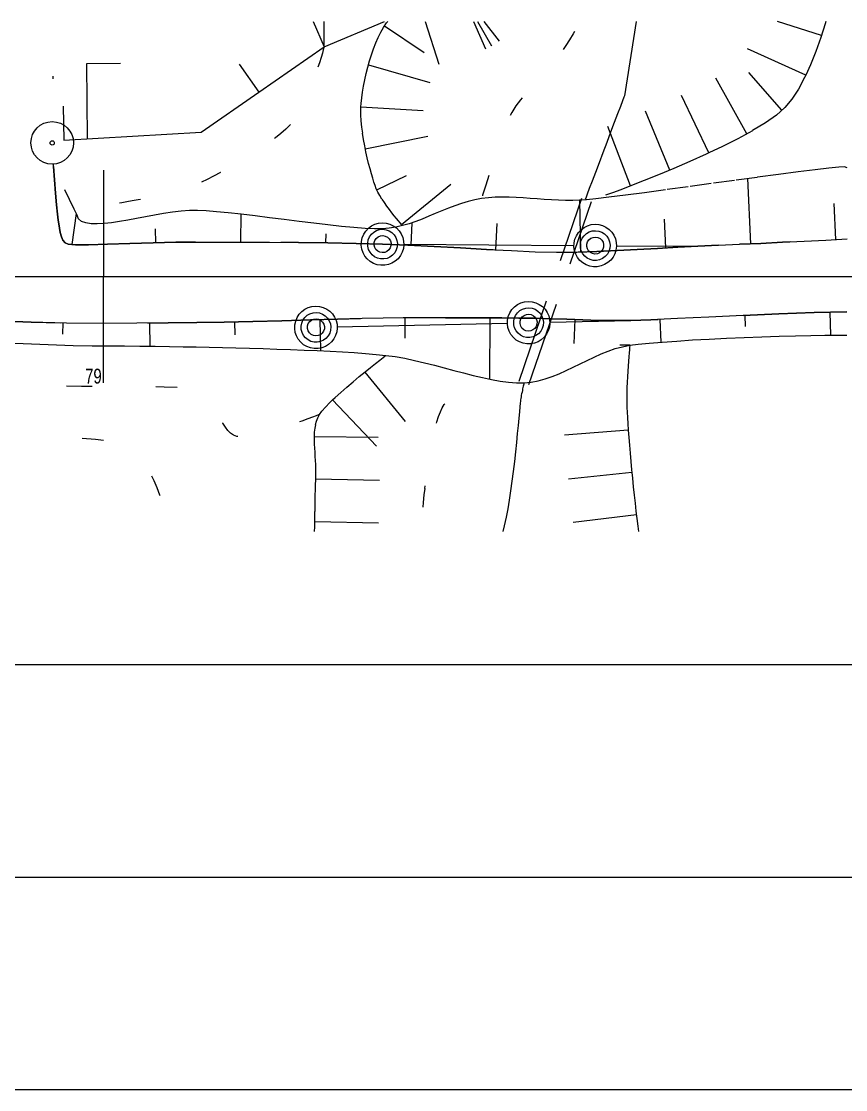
# Model space of a CAD drawing. Extents: x 2172 to 5772, y -842 to -248.
# Drawn here: x 4134.66 to 4154.04, y -644.04 to -618.92 of the extents above; entities that cross this region are included whole.
import ezdxf

# ---------------------------------------------------------------- set-up
doc = ezdxf.new("R2010")
doc.units = 0
doc.header["$MEASUREMENT"] = 0
doc.linetypes.add('CONTI', pattern=[0])
doc.linetypes.add('STROT', pattern=[1.7, 0.5, -1.2])
doc.layers.get('0').update_dxf_attribs({"linetype": 'CONTINUOUS'})
for name, color, linetype in [('DEFAULT', 7, 'CONTI'), ('OTKOSDEFAULT', 32, 'CONTI'), ('SIT_LDEFAULT', 7, 'CONTI'), ('USLZNDEFAULT', 7, 'CONTI')]:
    doc.layers.add(name, color=color, linetype=linetype)
doc.styles.add('SHRFT', font='TXT', dxfattribs={"width": 8.75})

# ---------------------------------------------------------------- blocks, each defined once
blk = doc.blocks.new('BL_26')
at = {"color": 0}
for radius in [2.5, 0.25]:
    blk.add_circle((0, 0), radius, dxfattribs=at)

msp = doc.modelspace()

# ---------------------------------------------------------------- linework, layer by layer
at = {"linetype": 'Continuous'}
for p, q in [((3396.596, -634.043), (4356.596, -634.043)), ((3396.596, -639.043), (4356.596, -639.043)), ((3396.596, -644.043), (4356.596, -644.043))]:
    msp.add_line(p, q, dxfattribs=at)
at = {"layer": 'DEFAULT', "color": 12, "linetype": 'CONTI'}
for p, q in [((4136.594, -627.421), (4136.597, -622.421)), ((4123.997, -624.921), (4136.006, -624.921)), ((4136.006, -624.921), (4172.176, -624.92))]:
    msp.add_line(p, q, dxfattribs=at)
at = {"layer": 'OTKOSDEFAULT', "color": 32}
for p, q in [((4135.415, -622.332, 39.153), (4135.438, -622.648, 39.131)), ((4135.438, -622.648, 39.131), (4135.463, -622.959, 39.108)), ((4151.813, -624.152), (4151.74, -622.618)), ((4135.463, -622.959, 39.108), (4135.488, -623.236, 39.088)), ((4135.488, -623.236, 39.088), (4135.51, -623.457, 39.072)), ((4147.815, -624.342), (4147.792, -623.129)), ((4153.811, -624.05), (4153.765, -623.208)), ((4135.51, -623.457, 39.072), (4135.526, -623.593, 39.062)), ((4135.85, -624.168), (4135.954, -623.438)), ((4139.821, -624.114), (4139.824, -623.459)), ((4135.526, -623.593, 39.062), (4135.539, -623.686, 39.044)), ((4135.539, -623.686, 39.044), (4135.553, -623.788, 39.025)), ((4143.821, -624.184), (4143.845, -623.657)), ((4145.816, -624.294), (4145.848, -623.674)), ((4149.814, -624.25), (4149.777, -623.571)), ((4135.553, -623.788, 39.025), (4135.573, -623.89, 39.006)), ((4135.573, -623.89, 39.006), (4135.6, -623.986, 38.988)), ((4135.6, -623.986, 38.988), (4135.638, -624.07, 38.972)), ((4137.821, -624.128), (4137.812, -623.8)), ((4141.821, -624.131), (4141.824, -623.917)), ((4135.638, -624.07, 38.972), (4135.688, -624.129, 38.958)), ((4135.688, -624.129, 38.958), (4135.757, -624.162, 38.944)), ((4135.757, -624.162, 38.944), (4135.932, -624.174, 38.94)), ((4135.932, -624.174, 38.94), (4136.235, -624.173, 38.934)), ((4136.235, -624.173, 38.934), (4136.684, -624.16, 38.926)), ((4136.684, -624.16, 38.926), (4137.206, -624.143, 38.916)), ((4137.206, -624.143, 38.916), (4137.757, -624.128, 38.906)), ((4137.757, -624.128, 38.906), (4138.293, -624.115, 38.896)), ((4138.293, -624.115, 38.896), (4138.771, -624.11, 38.887)), ((4138.771, -624.11, 38.887), (4139.261, -624.111, 38.875)), ((4139.261, -624.111, 38.875), (4139.844, -624.113, 38.861)), ((4139.844, -624.113, 38.861), (4140.492, -624.117, 38.845)), ((4140.492, -624.117, 38.845), (4141.175, -624.123, 38.828)), ((4141.175, -624.123, 38.828), (4141.863, -624.133, 38.812)), ((4141.863, -624.133, 38.812), (4142.533, -624.145, 38.796)), ((4142.533, -624.145, 38.796), (4143.151, -624.16, 38.781)), ((4143.151, -624.16, 38.781), (4143.749, -624.181, 38.783)), ((4143.749, -624.181, 38.783), (4144.366, -624.213, 38.786)), ((4144.366, -624.213, 38.786), (4144.986, -624.247, 38.788)), ((4144.986, -624.247, 38.788), (4145.595, -624.283, 38.791)), ((4149.14, -624.288, 38.858), (4149.616, -624.261, 38.873)), ((4149.616, -624.261, 38.873), (4150.09, -624.235, 38.888)), ((4150.09, -624.235, 38.888), (4150.566, -624.211, 38.903)), ((4150.566, -624.211, 38.903), (4151.047, -624.188, 38.932)), ((4151.047, -624.188, 38.932), (4151.541, -624.164, 38.961)), ((4151.541, -624.164, 38.961), (4152.043, -624.141, 38.99)), ((4152.043, -624.141, 38.99), (4152.551, -624.116, 39.02)), ((4152.551, -624.116, 39.02), (4153.06, -624.088, 39.05)), ((4153.06, -624.088, 39.05), (4153.57, -624.063, 39.08)), ((4153.57, -624.063, 39.08), (4154.075, -624.036, 39.11)), ((4145.595, -624.283, 38.791), (4146.185, -624.313, 38.793)), ((4146.185, -624.313, 38.793), (4146.738, -624.337, 38.795)), ((4146.738, -624.337, 38.795), (4147.242, -624.348, 38.797)), ((4147.242, -624.348, 38.797), (4147.717, -624.345, 38.812)), ((4147.717, -624.345, 38.812), (4148.192, -624.333, 38.828)), ((4148.192, -624.333, 38.828), (4148.666, -624.313, 38.843)), ((4148.666, -624.313, 38.843), (4149.14, -624.288, 38.858)), ((4153.295, -625.767, 39.017), (4152.47, -625.799, 38.979)), ((4154.063, -625.748, 39.052), (4153.295, -625.767, 39.017)), ((4153.665, -625.757), (4153.679, -626.3)), ((4134.887, -625.992, 38.958), (4134.06, -625.964, 38.986)), ((4135.721, -626.018, 38.93), (4134.887, -625.992, 38.958)), ((4135.633, -626.014), (4135.623, -626.274)), ((4136.584, -626.024, 38.902), (4135.721, -626.018, 38.93)), ((4137.374, -626.018, 38.876), (4136.584, -626.024, 38.902)), ((4138.112, -626.013, 38.851), (4137.374, -626.018, 38.876)), ((4137.674, -626.016), (4137.679, -626.558)), ((4138.781, -626.005, 38.828), (4138.112, -626.013, 38.851)), ((4139.429, -625.993, 38.819), (4138.781, -626.005, 38.828)), ((4140.105, -625.977, 38.809), (4139.429, -625.993, 38.819)), ((4139.673, -625.988), (4139.678, -626.293)), ((4140.787, -625.96, 38.799), (4140.105, -625.977, 38.809)), ((4141.455, -625.941, 38.79), (4140.787, -625.96, 38.799)), ((4142.089, -625.925, 38.78), (4141.455, -625.941, 38.79)), ((4141.673, -625.936), (4141.693, -626.667)), ((4142.668, -625.91, 38.772), (4142.089, -625.925, 38.78)), ((4143.168, -625.9, 38.765), (4142.668, -625.91, 38.772)), ((4143.633, -625.895, 38.766), (4143.168, -625.9, 38.765)), ((4144.11, -625.892, 38.767), (4143.633, -625.895, 38.766)), ((4143.674, -625.895), (4143.677, -626.37)), ((4144.592, -625.891, 38.768), (4144.11, -625.892, 38.767)), ((4145.068, -625.89, 38.769), (4144.592, -625.891, 38.768)), ((4145.526, -625.892, 38.771), (4145.068, -625.89, 38.769)), ((4145.958, -625.893, 38.772), (4145.526, -625.892, 38.771)), ((4145.673, -625.893), (4145.666, -627.335)), ((4146.355, -625.897, 38.773), (4145.958, -625.893, 38.772)), ((4146.731, -625.903, 38.779), (4146.355, -625.897, 38.773)), ((4147.107, -625.915, 38.786), (4146.731, -625.903, 38.779)), ((4147.484, -625.928, 38.793), (4147.107, -625.915, 38.786)), ((4147.86, -625.941, 38.799), (4147.484, -625.928, 38.793)), ((4147.671, -625.935), (4147.652, -626.495)), ((4148.236, -625.952, 38.806), (4147.86, -625.941, 38.799)), ((4148.611, -625.957, 38.813), (4148.236, -625.952, 38.806)), ((4148.988, -625.954, 38.82), (4148.611, -625.957, 38.813)), ((4149.456, -625.939, 38.841), (4148.988, -625.954, 38.82)), ((4150.083, -625.911, 38.87), (4149.456, -625.939, 38.841)), ((4149.67, -625.93), (4149.692, -626.464)), ((4150.82, -625.876, 38.904), (4150.083, -625.911, 38.87)), ((4151.631, -625.837, 38.941), (4150.82, -625.876, 38.904)), ((4152.47, -625.799, 38.979), (4151.631, -625.837, 38.941)), ((4151.666, -625.835), (4151.678, -626.093))]:
    msp.add_line(p, q, dxfattribs=at)
at = {"layer": 'OTKOSDEFAULT', "color": 32, "linetype": 'STROT'}
for p, q in [((4135.904, -623.336, 38.982), (4135.415, -622.332, 39.153)), ((4152.923, -622.462, 38.671), (4152.463, -622.522, 38.624)), ((4153.323, -622.412, 38.713), (4152.923, -622.462, 38.671)), ((4153.647, -622.373, 38.747), (4153.323, -622.412, 38.713)), ((4153.882, -622.352, 38.771), (4153.647, -622.373, 38.747)), ((4154.011, -622.345, 38.784), (4153.882, -622.352, 38.771)), ((4154.076, -622.362, 38.798), (4154.011, -622.345, 38.784)), ((4150.879, -622.736, 38.459), (4150.334, -622.811, 38.402)), ((4151.427, -622.661, 38.516), (4150.879, -622.736, 38.459)), ((4151.959, -622.589, 38.571), (4151.427, -622.661, 38.516)), ((4152.463, -622.522, 38.624), (4151.959, -622.589, 38.571)), ((4148.861, -623.01, 38.249), (4148.473, -623.059, 38.209)), ((4149.31, -622.95, 38.295), (4148.861, -623.01, 38.249)), ((4149.805, -622.883, 38.347), (4149.31, -622.95, 38.295)), ((4150.334, -622.811, 38.402), (4149.805, -622.883, 38.347)), ((4144.853, -623.257, 38.309), (4144.699, -623.315, 38.345)), ((4145.008, -623.203, 38.273), (4144.853, -623.257, 38.309)), ((4145.165, -623.155, 38.238), (4145.008, -623.203, 38.273)), ((4145.321, -623.116, 38.202), (4145.165, -623.155, 38.238)), ((4145.479, -623.088, 38.167), (4145.321, -623.116, 38.202)), ((4145.639, -623.069, 38.167), (4145.479, -623.088, 38.167)), ((4145.8, -623.058, 38.166), (4145.639, -623.069, 38.167)), ((4145.963, -623.055, 38.165), (4145.8, -623.058, 38.166)), ((4146.126, -623.056, 38.164), (4145.963, -623.055, 38.165)), ((4146.291, -623.062, 38.163), (4146.126, -623.056, 38.164)), ((4146.456, -623.071, 38.162), (4146.291, -623.062, 38.163)), ((4146.623, -623.083, 38.161), (4146.456, -623.071, 38.162)), ((4146.789, -623.094, 38.16), (4146.623, -623.083, 38.161)), ((4146.954, -623.107, 38.16), (4146.789, -623.094, 38.16)), ((4147.122, -623.117, 38.159), (4146.954, -623.107, 38.16)), ((4147.288, -623.127, 38.158), (4147.122, -623.117, 38.159)), ((4147.455, -623.133, 38.157), (4147.288, -623.127, 38.158)), ((4147.621, -623.134, 38.156), (4147.455, -623.133, 38.157)), ((4147.785, -623.129, 38.155), (4147.621, -623.134, 38.156)), ((4147.949, -623.119, 38.154), (4147.785, -623.129, 38.155)), ((4148.165, -623.096, 38.177), (4147.949, -623.119, 38.154)), ((4148.473, -623.059, 38.209), (4148.165, -623.096, 38.177)), ((4135.966, -623.462, 38.965), (4135.904, -623.336, 38.982)), ((4136.006, -623.561, 38.951), (4135.966, -623.462, 38.965)), ((4137.578, -623.516, 38.893), (4137.369, -623.554, 38.899)), ((4137.79, -623.475, 38.886), (4137.578, -623.516, 38.893)), ((4138.001, -623.44, 38.88), (4137.79, -623.475, 38.886)), ((4138.21, -623.408, 38.874), (4138.001, -623.44, 38.88)), ((4138.414, -623.384, 38.867), (4138.21, -623.408, 38.874)), ((4138.612, -623.37, 38.861), (4138.414, -623.384, 38.867)), ((4138.798, -623.368, 38.856), (4138.612, -623.37, 38.861)), ((4139.002, -623.377, 38.848), (4138.798, -623.368, 38.856)), ((4139.246, -623.398, 38.84), (4139.002, -623.377, 38.848)), ((4139.523, -623.425, 38.83), (4139.246, -623.398, 38.84)), ((4139.827, -623.459, 38.819), (4139.523, -623.425, 38.83)), ((4140.153, -623.498, 38.807), (4139.827, -623.459, 38.819)), ((4140.493, -623.539, 38.795), (4140.153, -623.498, 38.807)), ((4144.238, -623.505, 38.453), (4144.083, -623.569, 38.489)), ((4144.391, -623.442, 38.417), (4144.238, -623.505, 38.453)), ((4144.545, -623.379, 38.381), (4144.391, -623.442, 38.417)), ((4144.699, -623.315, 38.345), (4144.545, -623.379, 38.381)), ((4136.074, -623.626, 38.938), (4136.006, -623.561, 38.951)), ((4136.175, -623.662, 38.935), (4136.074, -623.626, 38.938)), ((4136.301, -623.68, 38.931), (4136.175, -623.662, 38.935)), ((4136.444, -623.685, 38.927), (4136.301, -623.68, 38.931)), ((4136.605, -623.676, 38.922), (4136.444, -623.685, 38.927)), ((4136.781, -623.656, 38.917), (4136.605, -623.676, 38.922)), ((4136.968, -623.628, 38.911), (4136.781, -623.656, 38.917)), ((4137.165, -623.594, 38.905), (4136.968, -623.628, 38.911)), ((4137.369, -623.554, 38.899), (4137.165, -623.594, 38.905)), ((4140.841, -623.583, 38.782), (4140.493, -623.539, 38.795)), ((4141.189, -623.627, 38.769), (4140.841, -623.583, 38.782)), ((4141.535, -623.67, 38.757), (4141.189, -623.627, 38.769)), ((4141.868, -623.708, 38.745), (4141.535, -623.67, 38.757)), ((4142.185, -623.742, 38.733), (4141.868, -623.708, 38.745)), ((4142.476, -623.771, 38.723), (4142.185, -623.742, 38.733)), ((4143.464, -623.761, 38.629), (4143.307, -623.788, 38.664)), ((4143.62, -623.724, 38.595), (4143.464, -623.761, 38.629)), ((4143.776, -623.679, 38.56), (4143.62, -623.724, 38.595)), ((4143.93, -623.627, 38.524), (4143.776, -623.679, 38.56)), ((4144.083, -623.569, 38.489), (4143.93, -623.627, 38.524)), ((4142.74, -623.791, 38.713), (4142.476, -623.771, 38.723)), ((4142.965, -623.801, 38.705), (4142.74, -623.791, 38.713)), ((4143.148, -623.801, 38.699), (4142.965, -623.801, 38.705)), ((4143.307, -623.788, 38.664), (4143.148, -623.801, 38.699)), ((4134.309, -626.488, 38.849), (4134.702, -626.5, 38.834)), ((4134.702, -626.5, 38.834), (4135.094, -626.512, 38.819)), ((4135.094, -626.512, 38.819), (4135.487, -626.529, 38.804)), ((4135.487, -626.529, 38.804), (4135.878, -626.543, 38.789)), ((4148.962, -626.537, 38.693), (4149.164, -626.512, 38.703)), ((4149.164, -626.512, 38.703), (4149.421, -626.486, 38.715)), ((4149.421, -626.486, 38.715), (4149.723, -626.462, 38.729)), ((4149.723, -626.462, 38.729), (4150.066, -626.438, 38.745)), ((4150.066, -626.438, 38.745), (4150.438, -626.414, 38.763)), ((4150.438, -626.414, 38.763), (4150.832, -626.392, 38.781)), ((4150.832, -626.392, 38.781), (4151.239, -626.373, 38.8)), ((4151.239, -626.373, 38.8), (4151.655, -626.354, 38.82)), ((4151.655, -626.354, 38.82), (4152.069, -626.337, 38.839)), ((4152.069, -626.337, 38.839), (4152.474, -626.324, 38.858)), ((4152.474, -626.324, 38.858), (4152.859, -626.313, 38.876)), ((4152.859, -626.313, 38.876), (4153.22, -626.306, 38.893)), ((4153.22, -626.306, 38.893), (4153.547, -626.302, 38.909)), ((4153.547, -626.302, 38.909), (4153.831, -626.3, 38.922)), ((4153.831, -626.3, 38.922), (4154.069, -626.303, 38.933)), ((4135.878, -626.543, 38.789), (4136.327, -626.548, 38.774)), ((4136.327, -626.548, 38.774), (4136.711, -626.55, 38.76)), ((4136.711, -626.55, 38.76), (4137.084, -626.553, 38.745)), ((4137.084, -626.553, 38.745), (4137.448, -626.556, 38.731)), ((4137.448, -626.556, 38.731), (4137.802, -626.56, 38.718)), ((4137.802, -626.56, 38.718), (4138.141, -626.565, 38.705)), ((4138.141, -626.565, 38.705), (4138.466, -626.571, 38.693)), ((4138.466, -626.571, 38.693), (4138.772, -626.577, 38.681)), ((4138.772, -626.577, 38.681), (4139.074, -626.584, 38.666)), ((4139.074, -626.584, 38.666), (4139.385, -626.591, 38.651)), ((4139.385, -626.591, 38.651), (4139.703, -626.598, 38.635)), ((4139.703, -626.598, 38.635), (4140.022, -626.607, 38.619)), ((4140.022, -626.607, 38.619), (4140.345, -626.617, 38.603)), ((4140.345, -626.617, 38.603), (4140.668, -626.628, 38.588)), ((4140.668, -626.628, 38.588), (4140.988, -626.638, 38.572)), ((4140.988, -626.638, 38.572), (4141.305, -626.65, 38.556)), ((4141.305, -626.65, 38.556), (4141.615, -626.664, 38.541)), ((4141.615, -626.664, 38.541), (4141.916, -626.679, 38.526)), ((4141.916, -626.679, 38.526), (4142.208, -626.694, 38.512)), ((4142.208, -626.694, 38.512), (4142.487, -626.712, 38.498)), ((4142.487, -626.712, 38.498), (4142.751, -626.732, 38.485)), ((4142.751, -626.732, 38.485), (4143, -626.753, 38.473)), ((4143, -626.753, 38.473), (4143.228, -626.776, 38.461)), ((4143.228, -626.776, 38.461), (4143.45, -626.805, 38.427)), ((4148.123, -626.815, 38.445), (4148.289, -626.742, 38.496)), ((4148.289, -626.742, 38.496), (4148.453, -626.675, 38.546)), ((4148.453, -626.675, 38.546), (4148.621, -626.616, 38.595)), ((4148.621, -626.616, 38.595), (4148.791, -626.571, 38.645)), ((4148.791, -626.571, 38.645), (4148.962, -626.537, 38.693)), ((4143.45, -626.805, 38.427), (4143.676, -626.845, 38.392)), ((4143.676, -626.845, 38.392), (4143.904, -626.894, 38.356)), ((4143.904, -626.894, 38.356), (4144.136, -626.948, 38.32)), ((4144.136, -626.948, 38.32), (4144.369, -627.006, 38.283)), ((4144.369, -627.006, 38.283), (4144.599, -627.066, 38.246)), ((4147.633, -627.055, 38.293), (4147.794, -626.975, 38.344)), ((4147.794, -626.975, 38.344), (4147.959, -626.895, 38.395)), ((4147.959, -626.895, 38.395), (4148.123, -626.815, 38.445)), ((4144.599, -627.066, 38.246), (4144.83, -627.128, 38.21)), ((4144.83, -627.128, 38.21), (4145.057, -627.189, 38.174)), ((4145.057, -627.189, 38.174), (4145.281, -627.246, 38.138)), ((4145.281, -627.246, 38.138), (4145.499, -627.298, 38.104)), ((4146.977, -627.33, 38.096), (4147.142, -627.273, 38.144)), ((4147.142, -627.273, 38.144), (4147.306, -627.207, 38.193)), ((4147.306, -627.207, 38.193), (4147.47, -627.133, 38.243)), ((4147.47, -627.133, 38.243), (4147.633, -627.055, 38.293)), ((4145.499, -627.298, 38.104), (4145.712, -627.344, 38.071)), ((4145.712, -627.344, 38.071), (4145.917, -627.381, 38.039)), ((4145.917, -627.381, 38.039), (4146.113, -627.409, 38.009)), ((4146.113, -627.409, 38.009), (4146.3, -627.423, 37.98)), ((4146.3, -627.423, 37.98), (4146.476, -627.424, 37.953)), ((4146.476, -627.424, 37.953), (4146.644, -627.408, 38.001)), ((4146.644, -627.408, 38.001), (4146.811, -627.376, 38.048)), ((4146.811, -627.376, 38.048), (4146.977, -627.33, 38.096))]:
    msp.add_line(p, q, dxfattribs=at)
at = {"layer": 'SIT_LDEFAULT', "color": 7}
for p, q in [((4141.522, -618.921), (4141.777, -619.522)), ((4141.777, -619.522), (4143.195, -618.921)), ((4141.779, -619.524), (4141.779, -618.921)), ((4143.177, -619.062), (4143.245, -618.959)), ((4143.245, -618.959), (4143.276, -618.921)), ((4144.155, -618.921), (4144.474, -619.924)), ((4145.291, -618.921), (4145.574, -619.568)), ((4145.386, -618.921), (4145.714, -619.495)), ((4145.536, -618.921), (4145.894, -619.384)), ((4149.116, -618.921), (4148.837, -620.671)), ((4153.468, -619.257), (4152.436, -618.921)), ((4153.559, -618.976), (4153.453, -619.302)), ((4153.575, -618.921), (4153.559, -618.976)), ((4143.05, -619.299), (4143.112, -619.176)), ((4143.112, -619.176), (4143.177, -619.062)), ((4143.2, -619.024), (4144.133, -619.65)), ((4147.629, -619.215), (4147.544, -619.354)), ((4147.666, -619.157), (4147.629, -619.215)), ((4142.939, -619.565), (4142.993, -619.428)), ((4142.993, -619.428), (4143.05, -619.299)), ((4147.459, -619.488), (4147.401, -619.582)), ((4147.544, -619.354), (4147.459, -619.488)), ((4153.453, -619.302), (4153.336, -619.627)), ((4140.241, -620.587), (4141.777, -619.522)), ((4141.736, -619.667), (4141.705, -619.772)), ((4141.758, -619.59), (4141.736, -619.667)), ((4141.773, -619.539), (4141.758, -619.59)), ((4141.777, -619.522), (4141.773, -619.539)), ((4142.844, -619.853), (4142.89, -619.707)), ((4142.89, -619.707), (4142.939, -619.565)), ((4153.099, -620.186), (4151.733, -619.565)), ((4153.337, -619.629), (4153.211, -619.946)), ((4136.992, -619.91), (4136.193, -619.916)), ((4136.193, -619.916), (4136.206, -621.672)), ((4139.784, -619.931), (4140.241, -620.587)), ((4141.665, -619.895), (4141.632, -620.002)), ((4141.705, -619.772), (4141.665, -619.895)), ((4142.765, -620.15), (4142.802, -620.001)), ((4142.802, -620.001), (4142.844, -619.853)), ((4142.817, -619.945), (4144.259, -620.357)), ((4153.21, -619.944), (4153.101, -620.185)), ((4135.405, -620.271), (4135.408, -620.211)), ((4142.733, -620.297), (4142.765, -620.15)), ((4151.714, -621.566), (4150.986, -620.253)), ((4152.542, -621.009), (4151.764, -620.123)), ((4153.074, -620.243), (4152.929, -620.515)), ((4153.099, -620.186), (4153.074, -620.243)), ((4135.403, -620.275), (4135.403, -620.27)), ((4142.682, -620.583), (4142.704, -620.442)), ((4142.704, -620.442), (4142.733, -620.297)), ((4138.889, -621.525), (4140.241, -620.587)), ((4142.649, -620.85), (4142.662, -620.72)), ((4142.662, -620.72), (4142.682, -620.583)), ((4146.437, -620.722), (4146.396, -620.768)), ((4148.826, -620.701), (4148.792, -620.79)), ((4148.837, -620.671), (4148.826, -620.701)), ((4150.822, -622.016), (4150.18, -620.661)), ((4152.773, -620.754), (4152.609, -620.949)), ((4152.929, -620.515), (4152.773, -620.754)), ((4135.642, -620.914), (4135.661, -621.713)), ((4142.642, -620.98), (4142.644, -620.926)), ((4142.643, -621.118), (4142.642, -620.98)), ((4142.644, -620.929), (4142.649, -620.85)), ((4142.644, -620.929), (4144.106, -621.015)), ((4146.234, -620.983), (4146.189, -621.061)), ((4146.284, -620.909), (4146.234, -620.983)), ((4146.338, -620.836), (4146.284, -620.909)), ((4146.396, -620.768), (4146.34, -620.837)), ((4148.742, -620.925), (4148.677, -621.098)), ((4148.792, -620.79), (4148.742, -620.925)), ((4152.609, -620.949), (4152.409, -621.124)), ((4142.65, -621.259), (4142.643, -621.118)), ((4146.189, -621.061), (4146.153, -621.131)), ((4148.677, -621.098), (4148.598, -621.302)), ((4149.908, -622.417), (4149.332, -621.032)), ((4152.409, -621.124), (4152.152, -621.306)), ((4140.875, -621.456), (4140.761, -621.556)), ((4140.972, -621.359), (4140.875, -621.456)), ((4140.985, -621.346), (4140.973, -621.36)), ((4142.663, -621.406), (4142.65, -621.259)), ((4142.685, -621.553), (4142.666, -621.406)), ((4148.98, -622.791), (4148.445, -621.39)), ((4148.598, -621.302), (4148.513, -621.528)), ((4151.847, -621.492), (4151.507, -621.68)), ((4152.152, -621.306), (4151.845, -621.49)), ((4135.661, -621.713), (4138.889, -621.525)), ((4140.634, -621.663), (4140.612, -621.677)), ((4140.761, -621.556), (4140.633, -621.661)), ((4142.705, -621.702), (4142.682, -621.553)), ((4142.732, -621.848), (4142.705, -621.702)), ((4142.745, -621.922), (4144.216, -621.622)), ((4148.513, -621.528), (4148.424, -621.766)), ((4151.507, -621.68), (4151.142, -621.864)), ((4142.761, -621.992), (4142.732, -621.848)), ((4142.792, -622.131), (4142.761, -621.992)), ((4148.33, -622.01), (4148.241, -622.248)), ((4148.424, -621.766), (4148.33, -622.01)), ((4151.142, -621.864), (4150.822, -622.016)), ((4142.824, -622.265), (4142.792, -622.131)), ((4148.241, -622.248), (4148.156, -622.474)), ((4150.378, -622.218), (4149.997, -622.381)), ((4150.762, -622.044), (4150.378, -622.218)), ((4150.822, -622.016), (4150.762, -622.044)), ((4135.415, -622.332), (4135.412, -622.277)), ((4135.438, -622.648), (4135.415, -622.332)), ((4139.338, -622.475), (4139.176, -622.558)), ((4139.342, -622.471), (4139.337, -622.473)), ((4142.856, -622.391), (4142.824, -622.265)), ((4142.889, -622.507), (4142.856, -622.391)), ((4142.921, -622.612), (4142.889, -622.507)), ((4148.156, -622.474), (4148.077, -622.678)), ((4149.997, -622.381), (4149.635, -622.532)), ((4135.463, -622.959), (4135.438, -622.648)), ((4139.026, -622.636), (4138.897, -622.7)), ((4139.177, -622.559), (4139.027, -622.638)), ((4142.949, -622.705), (4142.921, -622.612)), ((4142.974, -622.783), (4142.949, -622.705)), ((4143.016, -622.882), (4143.716, -622.544)), ((4143.593, -623.695), (4144.756, -622.748)), ((4145.616, -622.651), (4145.569, -622.793)), ((4145.648, -622.545), (4145.615, -622.65)), ((4148.077, -622.678), (4148.012, -622.851)), ((4149.3, -622.665), (4149, -622.782)), ((4149.635, -622.532), (4149.301, -622.667)), ((4135.488, -623.236), (4135.463, -622.959)), ((4143.003, -622.857), (4142.974, -622.783)), ((4143.041, -622.934), (4143.003, -622.857)), ((4143.087, -623.016), (4143.041, -622.934)), ((4145.504, -623.008), (4145.5, -623.022)), ((4145.532, -622.916), (4145.504, -623.008)), ((4145.57, -622.794), (4145.532, -622.916)), ((4147.962, -622.986), (4147.928, -623.075)), ((4148.012, -622.851), (4147.962, -622.986)), ((4148.438, -622.995), (4148.394, -623.01)), ((4148.56, -622.95), (4148.438, -622.995)), ((4148.752, -622.879), (4148.56, -622.95)), ((4149.002, -622.784), (4148.752, -622.879)), ((4135.51, -623.457), (4135.488, -623.236)), ((4137.023, -623.186), (4136.965, -623.197)), ((4137.137, -623.165), (4137.023, -623.186)), ((4137.268, -623.141), (4137.137, -623.165)), ((4137.408, -623.117), (4137.268, -623.141)), ((4137.457, -623.108), (4137.408, -623.117)), ((4143.138, -623.101), (4143.085, -623.017)), ((4143.195, -623.183), (4143.139, -623.099)), ((4143.253, -623.267), (4143.195, -623.183)), ((4143.313, -623.348), (4143.253, -623.267)), ((4147.334, -624.546), (4147.835, -623.081)), ((4147.562, -624.624), (4148.063, -623.158)), ((4147.928, -623.075), (4147.917, -623.105)), ((4135.526, -623.593), (4135.51, -623.457)), ((4143.37, -623.425), (4143.313, -623.348)), ((4143.427, -623.494), (4143.37, -623.425)), ((4143.479, -623.558), (4143.427, -623.494)), ((4135.539, -623.686), (4135.526, -623.593)), ((4135.553, -623.788), (4135.539, -623.686)), ((4142.819, -623.787), (4142.891, -623.733)), ((4142.891, -623.733), (4142.971, -623.693)), ((4142.971, -623.693), (4143.057, -623.669)), ((4143.057, -623.669), (4143.146, -623.66)), ((4143.146, -623.66), (4143.236, -623.667)), ((4143.236, -623.667), (4143.322, -623.69)), ((4143.322, -623.69), (4143.403, -623.728)), ((4143.403, -623.728), (4143.476, -623.78)), ((4143.524, -623.614), (4143.479, -623.558)), ((4143.565, -623.661), (4143.524, -623.614)), ((4143.593, -623.695), (4143.565, -623.661)), ((4147.818, -623.82), (4147.89, -623.767)), ((4147.89, -623.767), (4147.97, -623.727)), ((4147.97, -623.727), (4148.056, -623.702)), ((4148.056, -623.702), (4148.146, -623.693)), ((4148.146, -623.693), (4148.235, -623.701)), ((4148.235, -623.701), (4148.322, -623.724)), ((4148.322, -623.724), (4148.403, -623.762)), ((4148.403, -623.762), (4148.476, -623.814)), ((4135.573, -623.89), (4135.553, -623.788)), ((4135.6, -623.986), (4135.573, -623.89)), ((4135.638, -624.07), (4135.6, -623.986)), ((4142.655, -624.098), (4142.674, -624.01)), ((4142.674, -624.01), (4142.709, -623.927)), ((4142.709, -623.927), (4142.757, -623.852)), ((4142.757, -623.852), (4142.819, -623.787)), ((4142.816, -624.059), (4142.846, -623.989)), ((4142.846, -623.989), (4142.889, -623.928)), ((4142.889, -623.928), (4142.945, -623.877)), ((4142.945, -623.877), (4143.011, -623.839)), ((4143.004, -624.024), (4143.048, -623.988)), ((4143.011, -623.839), (4143.083, -623.816)), ((4143.048, -623.988), (4143.101, -623.966)), ((4143.083, -623.816), (4143.159, -623.81)), ((4143.101, -623.966), (4143.157, -623.96)), ((4143.157, -623.96), (4143.214, -623.97)), ((4143.159, -623.81), (4143.234, -623.82)), ((4143.214, -623.97), (4143.265, -623.995)), ((4143.234, -623.82), (4143.305, -623.845)), ((4143.265, -623.995), (4143.306, -624.034)), ((4143.305, -623.845), (4143.369, -623.886)), ((4143.369, -623.886), (4143.423, -623.939)), ((4143.423, -623.939), (4143.464, -624.002)), ((4143.464, -624.002), (4143.49, -624.073)), ((4143.476, -623.78), (4143.539, -623.844)), ((4143.539, -623.844), (4143.589, -623.918)), ((4143.589, -623.918), (4143.625, -624.001)), ((4143.625, -624.001), (4143.646, -624.088)), ((4147.674, -624.044), (4147.708, -623.961)), ((4147.708, -623.961), (4147.757, -623.886)), ((4147.757, -623.886), (4147.818, -623.82)), ((4147.845, -624.023), (4147.889, -623.961)), ((4147.889, -623.961), (4147.945, -623.91)), ((4147.945, -623.91), (4148.01, -623.873)), ((4148.01, -623.873), (4148.083, -623.85)), ((4148.048, -624.022), (4148.1, -624)), ((4148.083, -623.85), (4148.158, -623.844)), ((4148.1, -624), (4148.157, -623.994)), ((4148.157, -623.994), (4148.213, -624.003)), ((4148.158, -623.844), (4148.233, -623.853)), ((4148.213, -624.003), (4148.264, -624.029)), ((4148.233, -623.853), (4148.304, -623.879)), ((4148.304, -623.879), (4148.368, -623.919)), ((4148.368, -623.919), (4148.422, -623.972)), ((4148.422, -623.972), (4148.463, -624.036)), ((4148.476, -623.814), (4148.538, -623.878)), ((4148.538, -623.878), (4148.588, -623.952)), ((4148.588, -623.952), (4148.625, -624.034)), ((4135.688, -624.129), (4135.638, -624.07)), ((4135.757, -624.162), (4135.688, -624.129)), ((4135.932, -624.174), (4135.757, -624.162)), ((4136.235, -624.173), (4135.932, -624.174)), ((4136.684, -624.16), (4136.235, -624.173)), ((4137.206, -624.143), (4136.684, -624.16)), ((4137.757, -624.128), (4137.206, -624.143)), ((4138.293, -624.115), (4137.757, -624.128)), ((4138.756, -624.111), (4138.293, -624.115)), ((4141.175, -624.123), (4140.757, -624.12)), ((4141.863, -624.133), (4141.175, -624.123)), ((4142.533, -624.145), (4141.863, -624.133)), ((4143.151, -624.16), (4142.533, -624.145)), ((4142.652, -624.187), (4142.655, -624.098)), ((4142.665, -624.276), (4142.652, -624.187)), ((4142.802, -624.134), (4142.816, -624.059)), ((4142.805, -624.209), (4142.802, -624.134)), ((4142.824, -624.283), (4142.805, -624.209)), ((4142.953, -624.182), (4142.954, -624.125)), ((4142.967, -624.237), (4142.953, -624.182)), ((4142.954, -624.125), (4142.972, -624.071)), ((4142.996, -624.286), (4142.967, -624.237)), ((4142.972, -624.071), (4143.004, -624.024)), ((4143.749, -624.181), (4143.151, -624.16)), ((4143.331, -624.248), (4143.298, -624.295)), ((4143.306, -624.034), (4143.336, -624.082)), ((4143.348, -624.194), (4143.331, -624.248)), ((4143.336, -624.082), (4143.35, -624.137)), ((4143.35, -624.137), (4143.348, -624.194)), ((4143.495, -624.224), (4143.474, -624.296)), ((4143.49, -624.073), (4143.501, -624.148)), ((4143.501, -624.148), (4143.495, -624.224)), ((4143.64, -624.266), (4143.613, -624.352)), ((4143.651, -624.177), (4143.64, -624.266)), ((4143.646, -624.088), (4143.651, -624.177)), ((4143.651, -624.163), (4147.65, -624.19)), ((4144.366, -624.213), (4143.749, -624.181)), ((4144.986, -624.247), (4144.366, -624.213)), ((4145.595, -624.283), (4144.986, -624.247)), ((4147.651, -624.221), (4147.654, -624.131)), ((4147.664, -624.31), (4147.651, -624.221)), ((4147.654, -624.131), (4147.674, -624.044)), ((4147.802, -624.167), (4147.815, -624.093)), ((4147.804, -624.243), (4147.802, -624.167)), ((4147.823, -624.316), (4147.804, -624.243)), ((4147.815, -624.093), (4147.845, -624.023)), ((4147.952, -624.216), (4147.954, -624.159)), ((4147.966, -624.271), (4147.952, -624.216)), ((4147.954, -624.159), (4147.971, -624.105)), ((4147.995, -624.32), (4147.966, -624.271)), ((4147.971, -624.105), (4148.004, -624.058)), ((4148.004, -624.058), (4148.048, -624.022)), ((4148.264, -624.029), (4148.306, -624.067)), ((4148.306, -624.067), (4148.335, -624.116)), ((4148.348, -624.228), (4148.33, -624.282)), ((4148.335, -624.116), (4148.349, -624.171)), ((4148.349, -624.171), (4148.348, -624.228)), ((4148.463, -624.036), (4148.49, -624.107)), ((4148.495, -624.257), (4148.473, -624.33)), ((4148.49, -624.107), (4148.5, -624.182)), ((4148.5, -624.182), (4148.495, -624.257)), ((4148.625, -624.034), (4148.645, -624.121)), ((4148.65, -624.211), (4148.639, -624.3)), ((4148.645, -624.121), (4148.65, -624.211)), ((4148.652, -624.198), (4150.566, -624.211)), ((4149.616, -624.261), (4149.14, -624.288)), ((4150.09, -624.235), (4149.616, -624.261)), ((4150.566, -624.211), (4150.09, -624.235)), ((4151.047, -624.188), (4150.566, -624.211)), ((4151.543, -624.166), (4151.048, -624.189)), ((4152.043, -624.141), (4151.541, -624.164)), ((4152.551, -624.116), (4152.043, -624.141)), ((4152.747, -624.106), (4152.551, -624.116)), ((4142.694, -624.361), (4142.665, -624.276)), ((4142.737, -624.439), (4142.694, -624.361)), ((4142.793, -624.509), (4142.737, -624.439)), ((4142.861, -624.567), (4142.793, -624.509)), ((4142.858, -624.35), (4142.824, -624.283)), ((4142.905, -624.409), (4142.858, -624.35)), ((4142.965, -624.456), (4142.905, -624.409)), ((4143.033, -624.489), (4142.965, -624.456)), ((4143.038, -624.325), (4142.996, -624.286)), ((4143.106, -624.507), (4143.033, -624.489)), ((4143.089, -624.35), (4143.038, -624.325)), ((4143.145, -624.36), (4143.089, -624.35)), ((4143.182, -624.508), (4143.106, -624.507)), ((4143.202, -624.353), (4143.145, -624.36)), ((4143.256, -624.494), (4143.182, -624.508)), ((4143.254, -624.331), (4143.202, -624.353)), ((4143.298, -624.295), (4143.254, -624.331)), ((4143.325, -624.463), (4143.256, -624.494)), ((4143.387, -624.419), (4143.325, -624.463)), ((4143.437, -624.362), (4143.387, -624.419)), ((4143.474, -624.296), (4143.437, -624.362)), ((4143.516, -624.502), (4143.449, -624.561)), ((4143.571, -624.431), (4143.516, -624.502)), ((4143.613, -624.352), (4143.571, -624.431)), ((4145.754, -624.29), (4145.595, -624.283)), ((4147.693, -624.395), (4147.664, -624.31)), ((4147.736, -624.473), (4147.693, -624.395)), ((4147.793, -624.543), (4147.736, -624.473)), ((4148.192, -624.333), (4147.753, -624.345)), ((4147.857, -624.384), (4147.823, -624.316)), ((4147.905, -624.442), (4147.857, -624.384)), ((4147.964, -624.489), (4147.905, -624.442)), ((4148.032, -624.523), (4147.964, -624.489)), ((4148.037, -624.358), (4147.995, -624.32)), ((4148.105, -624.541), (4148.032, -624.523)), ((4148.088, -624.383), (4148.037, -624.358)), ((4148.144, -624.393), (4148.088, -624.383)), ((4148.201, -624.387), (4148.144, -624.393)), ((4148.666, -624.313), (4148.192, -624.333)), ((4148.253, -624.365), (4148.201, -624.387)), ((4148.298, -624.329), (4148.253, -624.365)), ((4148.325, -624.497), (4148.255, -624.527)), ((4148.33, -624.282), (4148.298, -624.329)), ((4148.386, -624.453), (4148.325, -624.497)), ((4148.436, -624.396), (4148.386, -624.453)), ((4148.473, -624.33), (4148.436, -624.396)), ((4148.571, -624.465), (4148.515, -624.535)), ((4148.612, -624.385), (4148.571, -624.465)), ((4148.639, -624.3), (4148.612, -624.385)), ((4149.14, -624.288), (4148.666, -624.313)), ((4142.939, -624.612), (4142.861, -624.567)), ((4143.023, -624.643), (4142.939, -624.612)), ((4143.111, -624.658), (4143.023, -624.643)), ((4143.201, -624.657), (4143.111, -624.658)), ((4143.289, -624.64), (4143.201, -624.657)), ((4143.373, -624.608), (4143.289, -624.64)), ((4143.449, -624.561), (4143.373, -624.608)), ((4147.861, -624.601), (4147.793, -624.543)), ((4147.938, -624.646), (4147.861, -624.601)), ((4148.022, -624.677), (4147.938, -624.646)), ((4148.111, -624.692), (4148.022, -624.677)), ((4148.181, -624.542), (4148.105, -624.541)), ((4148.2, -624.691), (4148.111, -624.692)), ((4148.255, -624.527), (4148.181, -624.542)), ((4148.288, -624.674), (4148.2, -624.691)), ((4148.372, -624.642), (4148.288, -624.674)), ((4148.449, -624.595), (4148.372, -624.642)), ((4148.515, -624.535), (4148.449, -624.595)), ((4146.362, -627.385), (4147.009, -625.494)), ((4146.404, -625.541), (4146.49, -625.516)), ((4146.49, -625.516), (4146.579, -625.507)), ((4146.579, -625.507), (4146.668, -625.515)), ((4146.668, -625.515), (4146.755, -625.538)), ((4141.192, -625.81), (4141.253, -625.744)), ((4141.253, -625.744), (4141.325, -625.691)), ((4141.325, -625.691), (4141.405, -625.651)), ((4141.405, -625.651), (4141.492, -625.626)), ((4141.445, -625.797), (4141.518, -625.774)), ((4141.492, -625.626), (4141.581, -625.617)), ((4141.518, -625.774), (4141.593, -625.768)), ((4141.581, -625.617), (4141.67, -625.625)), ((4141.593, -625.768), (4141.668, -625.777)), ((4141.668, -625.777), (4141.739, -625.803)), ((4141.67, -625.625), (4141.757, -625.648)), ((4141.757, -625.648), (4141.838, -625.686)), ((4141.838, -625.686), (4141.911, -625.738)), ((4141.911, -625.738), (4141.974, -625.802)), ((4146.107, -625.858), (4146.141, -625.775)), ((4146.141, -625.775), (4146.19, -625.7)), ((4146.19, -625.7), (4146.251, -625.634)), ((4146.251, -625.634), (4146.323, -625.581)), ((4146.278, -625.837), (4146.322, -625.775)), ((4146.322, -625.775), (4146.378, -625.724)), ((4146.323, -625.581), (4146.404, -625.541)), ((4146.378, -625.724), (4146.444, -625.687)), ((4146.444, -625.687), (4146.516, -625.664)), ((4146.516, -625.664), (4146.591, -625.657)), ((4146.59, -627.462), (4147.237, -625.571)), ((4146.591, -625.657), (4146.667, -625.667)), ((4146.667, -625.667), (4146.738, -625.693)), ((4146.738, -625.693), (4146.802, -625.733)), ((4146.755, -625.538), (4146.836, -625.576)), ((4146.802, -625.733), (4146.856, -625.786)), ((4146.836, -625.576), (4146.909, -625.628)), ((4146.909, -625.628), (4146.972, -625.692)), ((4146.972, -625.692), (4147.022, -625.766)), ((4147.022, -625.766), (4147.058, -625.848)), ((4152.47, -625.799), (4153.295, -625.767)), ((4153.295, -625.767), (4154.063, -625.748)), ((4134.06, -625.964), (4134.887, -625.992)), ((4134.887, -625.992), (4135.59, -626.014)), ((4137.634, -626.015), (4138.112, -626.013)), ((4138.112, -626.013), (4138.781, -626.005)), ((4138.781, -626.005), (4139.429, -625.993)), ((4139.429, -625.993), (4140.105, -625.977)), ((4140.105, -625.977), (4140.787, -625.96)), ((4140.787, -625.96), (4141.455, -625.941)), ((4141.09, -626.055), (4141.109, -625.968)), ((4141.109, -625.968), (4141.143, -625.885)), ((4141.143, -625.885), (4141.192, -625.81)), ((4141.237, -626.091), (4141.251, -626.017)), ((4141.251, -626.017), (4141.28, -625.947)), ((4141.28, -625.947), (4141.324, -625.885)), ((4141.324, -625.885), (4141.38, -625.834)), ((4141.38, -625.834), (4141.445, -625.797)), ((4141.389, -626.083), (4141.406, -626.029)), ((4141.406, -626.029), (4141.439, -625.982)), ((4141.439, -625.982), (4141.483, -625.946)), ((4141.455, -625.941), (4142.089, -625.925)), ((4141.483, -625.946), (4141.535, -625.924)), ((4141.535, -625.924), (4141.592, -625.918)), ((4141.592, -625.918), (4141.648, -625.927)), ((4141.648, -625.927), (4141.699, -625.953)), ((4141.699, -625.953), (4141.741, -625.991)), ((4141.739, -625.803), (4141.803, -625.843)), ((4141.741, -625.991), (4141.77, -626.04)), ((4141.803, -625.843), (4141.857, -625.897)), ((4141.857, -625.897), (4141.898, -625.96)), ((4141.898, -625.96), (4141.925, -626.031)), ((4141.925, -626.031), (4141.936, -626.106)), ((4141.974, -625.802), (4142.024, -625.876)), ((4142.024, -625.876), (4142.06, -625.958)), ((4142.06, -625.958), (4142.081, -626.045)), ((4142.085, -626.106), (4146.084, -626.017)), ((4142.089, -625.925), (4142.63, -625.912)), ((4144.631, -625.892), (4145.069, -625.892)), ((4145.068, -625.89), (4145.526, -625.892)), ((4145.526, -625.892), (4145.958, -625.893)), ((4145.958, -625.893), (4146.355, -625.897)), ((4146.085, -626.035), (4146.088, -625.945)), ((4146.088, -625.945), (4146.107, -625.858)), ((4146.235, -625.981), (4146.249, -625.907)), ((4146.238, -626.057), (4146.235, -625.981)), ((4146.249, -625.907), (4146.278, -625.837)), ((4146.355, -625.897), (4146.731, -625.903)), ((4146.385, -626.03), (4146.387, -625.973)), ((4146.4, -626.085), (4146.385, -626.03)), ((4146.387, -625.973), (4146.405, -625.919)), ((4146.405, -625.919), (4146.437, -625.872)), ((4146.437, -625.872), (4146.481, -625.836)), ((4146.481, -625.836), (4146.534, -625.814)), ((4146.534, -625.814), (4146.59, -625.808)), ((4146.59, -625.808), (4146.646, -625.817)), ((4146.646, -625.817), (4146.697, -625.843)), ((4146.697, -625.843), (4146.739, -625.881)), ((4146.731, -625.903), (4147.107, -625.915)), ((4146.739, -625.881), (4146.769, -625.93)), ((4146.769, -625.93), (4146.783, -625.985)), ((4146.783, -625.985), (4146.781, -626.042)), ((4146.856, -625.786), (4146.897, -625.85)), ((4146.897, -625.85), (4146.923, -625.921)), ((4146.923, -625.921), (4146.934, -625.996)), ((4146.934, -625.996), (4146.928, -626.071)), ((4147.058, -625.848), (4147.079, -625.935)), ((4147.084, -626.025), (4147.073, -626.114)), ((4147.079, -625.935), (4147.084, -626.025)), ((4147.084, -625.995), (4148.988, -625.954)), ((4147.107, -625.915), (4147.484, -625.928)), ((4147.484, -625.928), (4147.86, -625.941)), ((4147.86, -625.941), (4148.236, -625.952)), ((4148.236, -625.952), (4148.611, -625.957)), ((4148.611, -625.957), (4148.988, -625.954)), ((4148.988, -625.954), (4149.456, -625.939)), ((4149.456, -625.939), (4149.63, -625.932)), ((4151.631, -625.837), (4152.47, -625.799)), ((4141.087, -626.145), (4141.09, -626.055)), ((4141.099, -626.234), (4141.087, -626.145)), ((4141.128, -626.319), (4141.099, -626.234)), ((4141.239, -626.167), (4141.237, -626.091)), ((4141.258, -626.24), (4141.239, -626.167)), ((4141.292, -626.308), (4141.258, -626.24)), ((4141.387, -626.14), (4141.389, -626.083)), ((4141.401, -626.195), (4141.387, -626.14)), ((4141.431, -626.244), (4141.401, -626.195)), ((4141.473, -626.282), (4141.431, -626.244)), ((4141.524, -626.308), (4141.473, -626.282)), ((4141.733, -626.253), (4141.689, -626.289)), ((4141.765, -626.206), (4141.733, -626.253)), ((4141.783, -626.152), (4141.765, -626.206)), ((4141.77, -626.04), (4141.785, -626.095)), ((4141.785, -626.095), (4141.783, -626.152)), ((4141.908, -626.254), (4141.871, -626.32)), ((4141.93, -626.181), (4141.908, -626.254)), ((4141.936, -626.106), (4141.93, -626.181)), ((4142.074, -626.224), (4142.047, -626.309)), ((4142.085, -626.135), (4142.074, -626.224)), ((4142.081, -626.045), (4142.085, -626.135)), ((4146.098, -626.124), (4146.085, -626.035)), ((4146.126, -626.209), (4146.098, -626.124)), ((4146.17, -626.287), (4146.126, -626.209)), ((4146.256, -626.13), (4146.238, -626.057)), ((4146.29, -626.198), (4146.256, -626.13)), ((4146.338, -626.256), (4146.29, -626.198)), ((4146.397, -626.303), (4146.338, -626.256)), ((4146.429, -626.134), (4146.4, -626.085)), ((4146.471, -626.172), (4146.429, -626.134)), ((4146.522, -626.197), (4146.471, -626.172)), ((4146.578, -626.207), (4146.522, -626.197)), ((4146.635, -626.201), (4146.578, -626.207)), ((4146.687, -626.179), (4146.635, -626.201)), ((4146.731, -626.143), (4146.687, -626.179)), ((4146.763, -626.096), (4146.731, -626.143)), ((4146.819, -626.267), (4146.758, -626.311)), ((4146.781, -626.042), (4146.763, -626.096)), ((4146.87, -626.21), (4146.819, -626.267)), ((4146.906, -626.144), (4146.87, -626.21)), ((4146.928, -626.071), (4146.906, -626.144)), ((4147.004, -626.279), (4146.949, -626.349)), ((4147.046, -626.199), (4147.004, -626.279)), ((4147.073, -626.114), (4147.046, -626.199)), ((4141.171, -626.397), (4141.128, -626.319)), ((4141.228, -626.467), (4141.171, -626.397)), ((4141.296, -626.525), (4141.228, -626.467)), ((4141.34, -626.366), (4141.292, -626.308)), ((4141.373, -626.57), (4141.296, -626.525)), ((4141.399, -626.414), (4141.34, -626.366)), ((4141.467, -626.447), (4141.399, -626.414)), ((4141.541, -626.465), (4141.467, -626.447)), ((4141.58, -626.317), (4141.524, -626.308)), ((4141.616, -626.466), (4141.541, -626.465)), ((4141.636, -626.311), (4141.58, -626.317)), ((4141.691, -626.451), (4141.616, -626.466)), ((4141.689, -626.289), (4141.636, -626.311)), ((4141.76, -626.421), (4141.691, -626.451)), ((4141.821, -626.377), (4141.76, -626.421)), ((4141.884, -626.519), (4141.807, -626.566)), ((4141.871, -626.32), (4141.821, -626.377)), ((4141.951, -626.459), (4141.884, -626.519)), ((4142.006, -626.389), (4141.951, -626.459)), ((4142.047, -626.309), (4142.006, -626.389)), ((4146.226, -626.357), (4146.17, -626.287)), ((4146.294, -626.415), (4146.226, -626.357)), ((4146.372, -626.46), (4146.294, -626.415)), ((4146.456, -626.491), (4146.372, -626.46)), ((4146.465, -626.337), (4146.397, -626.303)), ((4146.544, -626.506), (4146.456, -626.491)), ((4146.539, -626.354), (4146.465, -626.337)), ((4146.615, -626.356), (4146.539, -626.354)), ((4146.634, -626.505), (4146.544, -626.506)), ((4146.689, -626.341), (4146.615, -626.356)), ((4146.722, -626.488), (4146.634, -626.505)), ((4146.758, -626.311), (4146.689, -626.341)), ((4146.806, -626.456), (4146.722, -626.488)), ((4146.882, -626.409), (4146.806, -626.456)), ((4146.949, -626.349), (4146.882, -626.409)), ((4141.458, -626.601), (4141.373, -626.57)), ((4141.546, -626.616), (4141.458, -626.601)), ((4141.636, -626.615), (4141.546, -626.616)), ((4141.724, -626.598), (4141.636, -626.615)), ((4141.807, -626.566), (4141.724, -626.598)), ((4148.962, -626.537), (4148.729, -626.539)), ((4148.947, -626.717), (4148.94, -626.808)), ((4148.953, -626.643), (4148.947, -626.717)), ((4148.959, -626.586), (4148.953, -626.643)), ((4148.962, -626.55), (4148.959, -626.586)), ((4148.962, -626.537), (4148.962, -626.55)), ((4142.871, -627.057), (4142.989, -626.964)), ((4142.989, -626.964), (4143.086, -626.887)), ((4143.086, -626.887), (4143.162, -626.828)), ((4143.162, -626.828), (4143.211, -626.79)), ((4148.928, -627.027), (4148.919, -627.15)), ((4148.932, -626.912), (4148.925, -627.027)), ((4148.94, -626.808), (4148.932, -626.912)), ((4142.457, -627.397), (4142.601, -627.276)), ((4142.601, -627.276), (4142.743, -627.162)), ((4142.735, -627.168), (4143.682, -628.331)), ((4142.743, -627.162), (4142.871, -627.057)), ((4148.909, -627.277), (4148.903, -627.405)), ((4148.916, -627.149), (4148.909, -627.277)), ((4136.076, -627.51), (4135.724, -627.502)), ((4136.322, -627.511), (4136.076, -627.51)), ((4138.02, -627.522), (4137.821, -627.518)), ((4138.322, -627.528), (4138.02, -627.522)), ((4142.17, -627.646), (4142.31, -627.521)), ((4142.31, -627.521), (4142.457, -627.397)), ((4146.452, -627.533), (4146.444, -627.565)), ((4146.458, -627.503), (4146.452, -627.533)), ((4146.465, -627.477), (4146.458, -627.503)), ((4146.47, -627.454), (4146.465, -627.477)), ((4146.472, -627.437), (4146.47, -627.454)), ((4146.476, -627.424), (4146.472, -627.437)), ((4148.898, -627.536), (4148.894, -627.663)), ((4148.903, -627.405), (4148.898, -627.536)), ((4141.978, -627.822), (4142.035, -627.769)), ((4142.035, -627.769), (4142.17, -627.646)), ((4146.4, -627.787), (4146.395, -627.822)), ((4146.407, -627.751), (4146.4, -627.787)), ((4146.413, -627.714), (4146.407, -627.751)), ((4146.421, -627.677), (4146.413, -627.714)), ((4146.43, -627.639), (4146.421, -627.677)), ((4146.438, -627.602), (4146.43, -627.639)), ((4146.444, -627.565), (4146.438, -627.602)), ((4148.893, -627.785), (4148.892, -627.899)), ((4148.894, -627.663), (4148.893, -627.785)), ((4141.726, -628.087), (4141.809, -627.991)), ((4141.807, -627.99), (4141.912, -627.881)), ((4141.914, -627.883), (4141.978, -627.822)), ((4141.978, -627.822), (4143.006, -628.914)), ((4144.511, -628.105), (4144.554, -628.008)), ((4144.554, -628.008), (4144.6, -627.929)), ((4144.6, -627.929), (4144.615, -627.912)), ((4146.377, -627.986), (4146.368, -628.105)), ((4146.386, -627.899), (4146.377, -627.986)), ((4146.391, -627.851), (4146.386, -627.899)), ((4146.395, -627.822), (4146.391, -627.851)), ((4148.892, -627.899), (4148.894, -628.003)), ((4148.894, -628.003), (4148.899, -628.11)), ((4141.392, -628.271), (4141.256, -628.32)), ((4141.506, -628.23), (4141.392, -628.271)), ((4141.593, -628.195), (4141.506, -628.23)), ((4141.649, -628.175), (4141.593, -628.195)), ((4141.6, -628.321), (4141.629, -628.243)), ((4141.629, -628.243), (4141.668, -628.167)), ((4141.668, -628.167), (4141.649, -628.175)), ((4141.668, -628.167), (4141.726, -628.087)), ((4144.43, -628.341), (4144.468, -628.217)), ((4144.468, -628.217), (4144.511, -628.105)), ((4146.353, -628.251), (4146.338, -628.423)), ((4146.368, -628.105), (4146.353, -628.251)), ((4148.899, -628.11), (4148.907, -628.237)), ((4148.907, -628.237), (4148.914, -628.382)), ((4139.399, -628.37), (4139.393, -628.359)), ((4139.455, -628.461), (4139.399, -628.37)), ((4139.513, -628.539), (4139.455, -628.461)), ((4139.578, -628.606), (4139.513, -628.539)), ((4141.256, -628.32), (4141.2, -628.34)), ((4141.552, -628.579), (4141.563, -628.491)), ((4141.566, -628.491), (4141.579, -628.406)), ((4141.577, -628.404), (4141.6, -628.321)), ((4144.421, -628.372), (4144.43, -628.341)), ((4146.338, -628.423), (4146.319, -628.616)), ((4148.927, -628.534), (4147.43, -628.65)), ((4148.915, -628.38), (4148.928, -628.538)), ((4148.928, -628.538), (4148.942, -628.707)), ((4136.092, -628.724), (4136.404, -628.749)), ((4136.404, -628.749), (4136.59, -628.771)), ((4139.648, -628.654), (4139.578, -628.606)), ((4139.726, -628.683), (4139.648, -628.654)), ((4139.746, -628.685), (4139.726, -628.683)), ((4141.549, -628.765), (4141.55, -628.671)), ((4141.549, -628.683), (4143.048, -628.7)), ((4141.552, -628.861), (4141.549, -628.765)), ((4141.55, -628.671), (4141.552, -628.579)), ((4146.319, -628.616), (4146.298, -628.824)), ((4148.942, -628.707), (4148.954, -628.888)), ((4141.558, -628.956), (4141.552, -628.861)), ((4141.563, -629.052), (4141.558, -628.956)), ((4146.274, -629.045), (4146.251, -629.273)), ((4146.298, -628.824), (4146.274, -629.045)), ((4148.954, -628.888), (4148.971, -629.076)), ((4141.57, -629.15), (4141.563, -629.052)), ((4141.576, -629.246), (4141.57, -629.15)), ((4141.581, -629.34), (4141.576, -629.246)), ((4146.251, -629.273), (4146.223, -629.505)), ((4148.971, -629.076), (4148.988, -629.271)), ((4148.988, -629.271), (4149.006, -629.467)), ((4141.579, -629.658), (4141.583, -629.526)), ((4141.584, -629.435), (4141.581, -629.34)), ((4141.583, -629.526), (4141.584, -629.435)), ((4146.223, -629.505), (4146.193, -629.737)), ((4149.012, -629.529), (4147.521, -629.683)), ((4149.004, -629.469), (4149.011, -629.53)), ((4149.012, -629.529), (4149.026, -629.667)), ((4137.722, -629.608), (4137.773, -629.718)), ((4137.772, -629.72), (4137.842, -629.885)), ((4141.575, -629.865), (4141.579, -629.658)), ((4141.578, -629.682), (4143.078, -629.712)), ((4146.193, -629.737), (4146.161, -629.965)), ((4149.026, -629.667), (4149.046, -629.865)), ((4137.842, -629.885), (4137.906, -630.056)), ((4141.569, -630.133), (4141.575, -629.865)), ((4144.133, -630.058), (4144.15, -629.91)), ((4144.147, -629.91), (4144.156, -629.846)), ((4146.161, -629.965), (4146.129, -630.184)), ((4149.046, -629.865), (4149.065, -630.063)), ((4137.906, -630.056), (4137.912, -630.07)), ((4141.564, -630.45), (4141.569, -630.133)), ((4144.107, -630.342), (4144.116, -630.237)), ((4144.116, -630.237), (4144.133, -630.058)), ((4146.129, -630.184), (4146.094, -630.388)), ((4149.065, -630.063), (4149.087, -630.255)), ((4149.087, -630.255), (4149.108, -630.439)), ((4141.557, -630.682), (4141.561, -630.449)), ((4146.094, -630.388), (4146.057, -630.578)), ((4149.119, -630.525), (4147.63, -630.708)), ((4149.108, -630.439), (4149.13, -630.614)), ((4141.554, -630.921), (4141.556, -630.804)), ((4141.556, -630.804), (4141.558, -630.681)), ((4141.557, -630.682), (4143.056, -630.715)), ((4146.012, -630.785), (4145.978, -630.921)), ((4146.057, -630.578), (4146.012, -630.785)), ((4149.13, -630.614), (4149.154, -630.796)), ((4149.154, -630.796), (4149.172, -630.921))]:
    msp.add_line(p, q, dxfattribs=at)

# ---------------------------------------------------------------- block references
at = {"layer": 'USLZNDEFAULT', "color": 7, "xscale": 0.2000000000000455, "yscale": 0.1999999999999886, "zscale": 0.2000000000000171}
msp.add_blockref('BL_26', (4135.384, -621.779), dxfattribs=at)

# ---------------------------------------------------------------- texts
at = {"layer": 'DEFAULT', "color": 12, "style": 'SHRFT', "width": 0.75}
msp.add_text('79', height=0.35, dxfattribs=at).set_placement((4136.158, -627.439))

doc.saveas('drawing.dxf')
